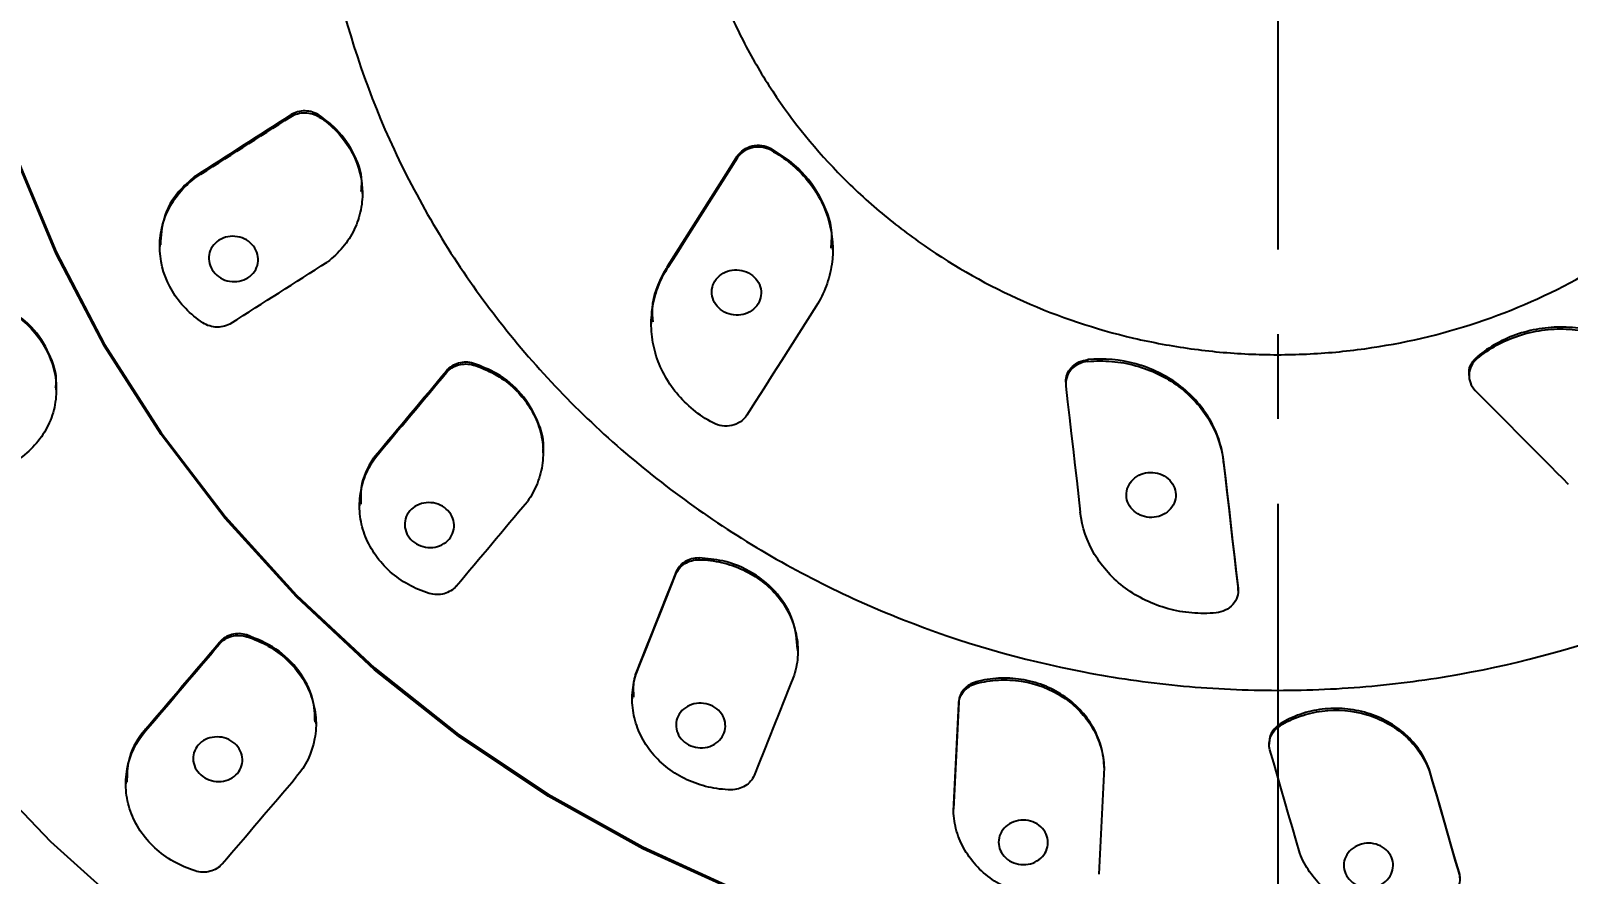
# Model space of a CAD drawing. Header units: millimetres. Extents: x 789 to 1209, y -1278 to -684.
# Drawn here: x 917.86 to 940.89, y -787.14 to -774.51 of the extents above; entities that cross this region are included whole.
import ezdxf

# ---------------------------------------------------------------- set-up
doc = ezdxf.new("R2010")
doc.units = ezdxf.units.MM
doc.header["$LTSCALE"] = 0.1
doc.linetypes.add('CENTERX2', pattern=[101.6, 63.5, -12.7, 12.7, -12.7])
doc.layers.get('0').update_dxf_attribs({"lineweight": 13})
doc.layers.add('CENTER', color=1, linetype='CENTERX2')
doc.layers.add('DIM', color=3, linetype='Continuous', lineweight=9)
doc.styles.get("Standard").update_dxf_attribs({"font": 'arial.ttf'})
doc.dimstyles.new('ISO-25', dxfattribs={"dimtxt": 2.5, "dimasz": 2.5, "dimexe": 1.25, "dimexo": 0.625, "dimtad": 1, "dimlfac": 1.333333, "dimtxsty": 'Standard', "dimcen": 2.5, "dimadec": 0, "dimazin": 0, "dimtfac": 1, "dimtmove": 0, "dimatfit": 3, "dimfxl": 0, "dimarcsym": 0})

# ---------------------------------------------------------------- blocks, each defined once
blk = doc.blocks.new('*D20')
at = {"layer": 'Defpoints', "color": 0}
for p in [(936.602, -731.925), (975.867, -731.925), (946.715, -906.804)]:
    blk.add_point(p, dxfattribs=at)
at = {"layer": 'DIM', "color": 0, "linetype": 'ByBlock', "lineweight": -2}
for p, q in [((937.227, -731.925), (977.117, -731.925)), ((975.867, -902.804), (975.867, -735.925)), ((947.34, -906.804), (977.117, -906.804))]:
    blk.add_line(p, q, dxfattribs=at)
at = {"layer": 'DIM', "color": 0}
for points in [[(975.2, -735.925), (976.533, -735.925), (975.867, -731.925)], [(975.2, -902.804), (976.533, -902.804), (975.867, -906.804)]]:
    blk.add_solid(points, dxfattribs=at)
at = {"layer": 'DIM', "color": 0, "insert": (973.2, -819.364), "char_height": 4, "attachment_point": 5, "rotation": 90}
blk.add_mtext('228', dxfattribs=at)

msp = doc.modelspace()

# ---------------------------------------------------------------- linework, layer by layer
at = {"color": 7, "linetype": 'Continuous', "lineweight": 25}
for p, q in [((921.758, -775.797), (921.758, -775.77)), ((922.184, -775.803), (922.184, -775.776)), ((928.95, -776.3), (928.95, -776.273)), ((928.444, -776.417), (928.444, -776.39)), ((920.321, -776.717), (920.321, -776.69)), ((922.829, -776.946), (922.829, -776.92)), ((919.794, -777.716), (919.794, -777.742)), ((929.875, -777.793), (929.875, -777.766)), ((927.404, -778.058), (927.404, -778.032)), ((927.156, -778.87), (927.156, -778.897)), ((924.493, -779.518), (924.493, -779.492)), ((933.695, -779.463), (933.695, -779.436)), ((939.527, -779.42), (939.527, -779.393)), ((924.088, -779.629), (924.088, -779.603)), ((933.364, -779.771), (933.364, -779.797)), ((939.404, -779.646), (939.404, -779.673)), ((918.244, -779.886), (918.244, -779.859)), ((923.023, -780.902), (923.023, -780.875)), ((925.536, -780.833), (925.536, -780.807)), ((935.728, -780.975), (935.728, -780.948)), ((922.787, -781.599), (922.787, -781.626)), ((927.873, -782.433), (927.873, -782.407)), ((927.524, -782.65), (927.524, -782.624)), ((935.946, -782.867), (935.946, -782.832)), ((935.946, -782.859), (935.946, -782.832)), ((935.948, -782.894), (935.948, -782.867)), ((920.69, -783.692), (920.69, -783.666)), ((921.097, -783.586), (921.097, -783.559)), ((929.352, -783.799), (929.352, -783.772)), ((926.925, -784.157), (926.925, -784.13)), ((932.023, -784.288), (932.023, -784.262)), ((926.871, -784.49), (926.871, -784.517)), ((931.762, -784.591), (931.762, -784.565)), ((922.135, -784.893), (922.135, -784.866)), ((919.581, -784.997), (919.581, -784.971)), ((936.574, -784.919), (936.574, -784.893)), ((936.412, -785.169), (936.412, -785.196)), ((933.938, -785.545), (933.938, -785.518)), ((919.285, -785.763), (919.285, -785.79)), ((938.809, -785.592), (938.809, -785.565)), ((931.682, -786.193), (931.682, -786.167)), ((939.256, -787.139), (939.256, -787.112))]:
    msp.add_line(p, q, dxfattribs=at)
at = {"color": 7, "linetype": 'Continuous', "lineweight": 25, "flags": 128}
for points in [[(919.504, -787.867), (918.161, -786.659), (916.917, -785.362), (915.777, -783.984), (914.748, -782.532), (913.835, -781.014), (913.044, -779.438), (912.378, -777.812), (911.84, -776.145), (911.435, -774.445), (911.163, -772.723), (911.027, -770.987), (911.027, -769.246), (911.163, -767.509), (911.435, -765.787), (911.84, -764.088), (912.378, -762.421), (913.044, -760.795), (913.835, -759.218), (914.748, -757.7)], [(928.514, -787.438), (927.031, -786.761), (925.612, -785.972), (924.268, -785.076), (923.008, -784.08), (921.84, -782.99), (920.773, -781.813), (919.814, -780.559), (918.968, -779.234), (918.243, -777.849), (917.643, -776.413), (917.172, -774.935), (916.833, -773.427), (916.628, -771.897), (916.56, -770.356), (916.628, -768.816), (916.833, -767.286), (917.172, -765.777), (917.643, -764.3), (918.243, -762.864), (918.968, -761.479), (919.814, -760.154), (920.773, -758.9), (921.84, -757.723)], [(916.56, -770.33), (916.628, -771.87), (916.833, -773.4), (917.172, -774.909), (917.643, -776.386), (918.243, -777.823), (918.968, -779.208), (919.814, -780.532), (920.773, -781.787), (921.84, -782.963), (923.008, -784.053), (924.268, -785.05), (925.612, -785.945), (927.031, -786.734), (928.514, -787.412)], [(927.404, -778.032), (927.534, -777.827), (927.664, -777.622), (927.794, -777.417), (927.924, -777.212), (928.054, -777.007), (928.184, -776.801), (928.314, -776.596), (928.444, -776.39)], [(928.444, -776.417), (928.314, -776.623), (928.184, -776.828), (928.054, -777.034), (927.924, -777.239), (927.794, -777.444), (927.664, -777.649), (927.534, -777.854), (927.404, -778.058)], [(929.627, -778.633), (929.497, -778.838), (929.367, -779.043), (929.237, -779.248), (929.107, -779.452), (928.977, -779.656), (928.847, -779.861), (928.717, -780.065), (928.587, -780.269)], [(933.366, -779.833), (933.393, -780.07), (933.42, -780.306), (933.447, -780.543), (933.475, -780.779), (933.502, -781.016), (933.529, -781.252), (933.556, -781.488), (933.583, -781.723)], [(935.946, -782.832), (935.919, -782.597), (935.891, -782.362), (935.864, -782.127), (935.837, -781.891), (935.81, -781.656), (935.783, -781.42), (935.756, -781.184), (935.728, -780.948)], [(935.728, -780.975), (935.756, -781.211), (935.783, -781.447), (935.81, -781.682), (935.837, -781.918), (935.864, -782.154), (935.891, -782.389), (935.919, -782.624), (935.946, -782.859)], [(927.524, -782.624), (927.449, -782.812), (927.374, -783.001), (927.3, -783.189), (927.225, -783.378), (927.15, -783.566), (927.075, -783.754), (927, -783.942), (926.925, -784.13)], [(926.925, -784.157), (927, -783.969), (927.075, -783.781), (927.15, -783.593), (927.225, -783.404), (927.3, -783.216), (927.374, -783.028), (927.449, -782.839), (927.524, -782.65)], [(929.297, -784.16), (929.222, -784.348), (929.147, -784.536), (929.073, -784.724), (928.998, -784.912), (928.923, -785.1), (928.848, -785.288), (928.773, -785.475), (928.698, -785.663)], [(931.762, -784.565), (931.752, -784.765), (931.742, -784.966), (931.732, -785.166), (931.722, -785.367), (931.712, -785.567), (931.702, -785.767), (931.692, -785.967), (931.682, -786.167)], [(931.682, -786.193), (931.692, -785.993), (931.702, -785.793), (931.712, -785.593), (931.722, -785.393), (931.732, -785.193), (931.742, -784.992), (931.752, -784.792), (931.762, -784.591)], [(936.871, -786.83), (936.815, -786.637), (936.759, -786.443), (936.703, -786.25), (936.648, -786.056), (936.592, -785.862), (936.536, -785.668), (936.48, -785.474), (936.424, -785.28)], [(933.938, -785.545), (933.928, -785.745), (933.918, -785.945), (933.908, -786.145), (933.898, -786.345), (933.888, -786.545), (933.878, -786.745), (933.868, -786.944), (933.858, -787.144)], [(939.256, -787.112), (939.2, -786.919), (939.144, -786.726), (939.088, -786.533), (939.033, -786.34), (938.977, -786.146), (938.921, -785.953), (938.865, -785.759), (938.809, -785.565)], [(938.809, -785.592), (938.865, -785.786), (938.921, -785.979), (938.977, -786.173), (939.033, -786.366), (939.088, -786.56), (939.144, -786.753), (939.2, -786.946), (939.256, -787.139)]]:
    msp.add_lwpolyline(points, dxfattribs=at)
at = {"color": 7, "linetype": 'Continuous', "lineweight": 25}
for centre, radius, start, end in [((611.211, -292.391), 574.539, 302.548555, 302.718701), ((610.43, -291.216), 575.972, 302.549701, 302.719425), ((612.303, -293.793), 574.918, 302.459731, 302.629596), ((374.717, -320.655), 715.85, 319.991618, 320.124426), ((373.363, -319.552), 717.614, 319.992026, 320.124508), ((1413.872, -310.42), 667.412, 224.702907, 224.872576), ((383.711, -327.999), 706.425, 319.920797, 320.05518), ((395.341, -338.065), 688.878, 319.552951, 319.695424), ((397.251, -339.727), 686.363, 319.553405, 319.696403), ((398.598, -340.615), 686.928, 319.472694, 319.615338)]:
    msp.add_arc(centre, radius, start, end, dxfattribs=at)
at = {"color": 7, "linetype": 'Continuous'}
msp.add_open_spline([(965.772, -790.106), (967.514, -787.92), (968.975, -785.537), (971.392, -780.213), (972.264, -777.242), (973.142, -771.183), (973.144, -768.098), (972.281, -762.037), (971.413, -759.064), (968.876, -753.443), (967.205, -750.796), (963.186, -746.015), (960.837, -743.881), (955.631, -740.27), (952.773, -738.795), (946.75, -736.599), (943.584, -735.879), (937.165, -735.243), (933.909, -735.327), (927.536, -736.292), (924.416, -737.174), (918.529, -739.677), (915.76, -741.299), (910.772, -745.173), (908.55, -747.428), (905.134, -751.987), (903.827, -754.221), (901.77, -758.905), (901.018, -761.357), (900.11, -766.36), (899.954, -768.908), (900.275, -774.531), (900.901, -777.594), (902.999, -783.451), (904.473, -786.241), (906.634, -789.238), (906.965, -789.675), (907.307, -790.105)], degree=3, knots=[0, 0, 0, 0, 0.054009, 0.054009, 0.114305, 0.114305, 0.174602, 0.174602, 0.234899, 0.234899, 0.295196, 0.295196, 0.355492, 0.355492, 0.415789, 0.415789, 0.476086, 0.476086, 0.536382, 0.536382, 0.596679, 0.596679, 0.656976, 0.656976, 0.717273, 0.717273, 0.767318, 0.767318, 0.817363, 0.817363, 0.867408, 0.867408, 0.928397, 0.928397, 0.989385, 0.989385, 1, 1, 1, 1], dxfattribs=at)
at = {"color": 7, "linetype": 'Continuous', "lineweight": 25}
for points, knots in [([(963.817, -788.548), (965.685, -786.203), (967.204, -783.615), (969.429, -778.151), (970.134, -775.275), (970.678, -769.451), (970.516, -766.505), (969.338, -760.764), (968.321, -757.97), (965.51, -752.747), (963.715, -750.318), (959.484, -746.008), (957.048, -744.129), (951.719, -741.06), (948.826, -739.872), (942.802, -738.278), (939.671, -737.871), (933.41, -737.871), (930.28, -738.277), (924.256, -739.872), (921.363, -741.06), (916.033, -744.128), (913.597, -746.008), (909.366, -750.317), (907.571, -752.746), (904.76, -757.969), (903.743, -760.763), (902.564, -766.504), (902.402, -769.45), (902.946, -775.274), (903.651, -778.15), (905.876, -783.614), (907.394, -786.202), (909.263, -788.547)], [0, 0, 0, 0, 0.0625, 0.0625, 0.125, 0.125, 0.1875, 0.1875, 0.25, 0.25, 0.3125, 0.3125, 0.375, 0.375, 0.4375, 0.4375, 0.5, 0.5, 0.5625, 0.5625, 0.625, 0.625, 0.6875, 0.6875, 0.75, 0.75, 0.8125, 0.8125, 0.875, 0.875, 0.9375, 0.9375, 1, 1, 1, 1]), ([(930.919, -783.326), (930.041, -782.98), (929.214, -782.559), (928.048, -781.82), (927.671, -781.556), (926.943, -780.991), (926.591, -780.689), (925.595, -779.746), (925.005, -779.064), (924.227, -777.962), (923.985, -777.579), (923.543, -776.794), (923.344, -776.394), (922.814, -775.173), (922.547, -774.332), (922.279, -773.028), (922.212, -772.587), (922.127, -771.709), (922.088, -770.832), (922.14, -769.956), (922.214, -769.299), (922.245, -769.08), (922.318, -768.643), (922.361, -768.424), (922.601, -767.339), (922.881, -766.502), (923.43, -765.289), (923.635, -764.892), (924.089, -764.113), (924.337, -763.733), (925.132, -762.641), (925.733, -761.967), (926.742, -761.038), (927.099, -760.741), (927.836, -760.185), (928.217, -759.926), (929.395, -759.203), (930.228, -758.793), (931.551, -758.292), (931.999, -758.146), (932.903, -757.896), (933.36, -757.793), (934.283, -757.628), (934.75, -757.566), (935.692, -757.485), (936.17, -757.467), (937.59, -757.476), (938.525, -757.568), (939.91, -757.834), (940.369, -757.944), (941.279, -758.208), (941.723, -758.36), (943.024, -758.873), (943.85, -759.291), (945.028, -760.035), (945.41, -760.303), (946.136, -760.867), (946.829, -761.462), (947.456, -762.115), (948.05, -762.799), (948.332, -763.158), (949.115, -764.269), (949.553, -765.046), (950.084, -766.265), (950.241, -766.681), (950.443, -767.318), (950.505, -767.533), (950.617, -767.963), (950.668, -768.179), (950.89, -769.26), (950.976, -770.133), (950.967, -771.454), (950.941, -771.899), (950.841, -772.78), (950.769, -773.214), (950.484, -774.503), (950.206, -775.342), (949.651, -776.569), (949.445, -776.968), (948.995, -777.741), (948.75, -778.116), (948.223, -778.842), (947.941, -779.193), (947.336, -779.872), (947.012, -780.2), (946.001, -781.131), (945.27, -781.683), (944.09, -782.408), (943.683, -782.633), (942.84, -783.047), (942.41, -783.233), (941.101, -783.73), (940.2, -783.979), (938.805, -784.23), (938.331, -784.293), (937.389, -784.373), (936.919, -784.392), (935.979, -784.386), (935.509, -784.362), (934.571, -784.271), (934.102, -784.203), (932.703, -783.935), (931.797, -783.673), (930.919, -783.326)], [0, 0, 0, 0, 0.03125, 0.03125, 0.046875, 0.046875, 0.0625, 0.0625, 0.09375, 0.09375, 0.109375, 0.109375, 0.125, 0.125, 0.15625, 0.15625, 0.171875, 0.171875, 0.1875, 0.203125, 0.203125, 0.210937, 0.210937, 0.21875, 0.21875, 0.25, 0.25, 0.265625, 0.265625, 0.28125, 0.28125, 0.3125, 0.3125, 0.328125, 0.328125, 0.34375, 0.34375, 0.375, 0.375, 0.390625, 0.390625, 0.40625, 0.40625, 0.421875, 0.421875, 0.4375, 0.4375, 0.46875, 0.46875, 0.484375, 0.484375, 0.5, 0.5, 0.53125, 0.53125, 0.546875, 0.546875, 0.5625, 0.578125, 0.578125, 0.59375, 0.59375, 0.625, 0.625, 0.640625, 0.640625, 0.648437, 0.648437, 0.65625, 0.65625, 0.6875, 0.6875, 0.703125, 0.703125, 0.71875, 0.71875, 0.75, 0.75, 0.765625, 0.765625, 0.78125, 0.78125, 0.796875, 0.796875, 0.8125, 0.8125, 0.84375, 0.84375, 0.859375, 0.859375, 0.875, 0.875, 0.90625, 0.90625, 0.921875, 0.921875, 0.9375, 0.9375, 0.953125, 0.953125, 0.96875, 0.96875, 1, 1, 1, 1]), ([(932.732, -778.561), (932.202, -778.327), (931.706, -778.047), (931.01, -777.564), (930.786, -777.393), (930.354, -777.027), (930.146, -776.833), (929.561, -776.228), (929.217, -775.794), (928.77, -775.098), (928.632, -774.857), (928.383, -774.363), (928.272, -774.112), (927.981, -773.348), (927.84, -772.825), (927.713, -772.016), (927.684, -771.743), (927.656, -771.202), (927.657, -770.662), (927.715, -770.124), (927.8, -769.588), (927.858, -769.32), (928.072, -768.527), (928.268, -768.019), (928.64, -767.286), (928.777, -767.047), (929.078, -766.58), (929.242, -766.352), (929.761, -765.701), (930.15, -765.301), (930.797, -764.755), (931.025, -764.581), (931.494, -764.257), (931.735, -764.107), (932.48, -763.692), (933.004, -763.461), (934.108, -763.093), (934.672, -762.963), (935.53, -762.845), (935.819, -762.818), (936.401, -762.792), (936.695, -762.792), (937.568, -762.833), (938.14, -762.913), (938.984, -763.11), (939.263, -763.189), (939.815, -763.374), (940.083, -763.478), (940.869, -763.826), (941.365, -764.103), (942.068, -764.59), (942.295, -764.764), (942.726, -765.129), (943.135, -765.511), (943.502, -765.929), (943.848, -766.364), (944.01, -766.592), (944.461, -767.294), (944.708, -767.783), (945, -768.545), (945.084, -768.805), (945.226, -769.333), (945.283, -769.602), (945.41, -770.406), (945.438, -770.945), (945.395, -771.757), (945.366, -772.03), (945.28, -772.569), (945.223, -772.835), (945.012, -773.62), (944.817, -774.129), (944.441, -774.869), (944.303, -775.11), (944.004, -775.574), (943.682, -776.023), (943.315, -776.44), (942.924, -776.843), (942.715, -777.037), (942.067, -777.584), (941.602, -777.905), (940.608, -778.461), (940.073, -778.697), (938.981, -779.061), (938.42, -779.192), (937.555, -779.312), (937.262, -779.339), (936.68, -779.365), (936.101, -779.365), (935.525, -779.312), (934.951, -779.232), (934.664, -779.179), (933.812, -778.98), (933.262, -778.796), (932.732, -778.561)], [0, 0, 0, 0, 0.03125, 0.03125, 0.046875, 0.046875, 0.0625, 0.0625, 0.09375, 0.09375, 0.109375, 0.109375, 0.125, 0.125, 0.15625, 0.15625, 0.171875, 0.171875, 0.1875, 0.203125, 0.203125, 0.21875, 0.21875, 0.25, 0.25, 0.265625, 0.265625, 0.28125, 0.28125, 0.3125, 0.3125, 0.328125, 0.328125, 0.34375, 0.34375, 0.375, 0.375, 0.40625, 0.40625, 0.421875, 0.421875, 0.4375, 0.4375, 0.46875, 0.46875, 0.484375, 0.484375, 0.5, 0.5, 0.53125, 0.53125, 0.546875, 0.546875, 0.5625, 0.578125, 0.578125, 0.59375, 0.59375, 0.625, 0.625, 0.640625, 0.640625, 0.65625, 0.65625, 0.6875, 0.6875, 0.703125, 0.703125, 0.71875, 0.71875, 0.75, 0.75, 0.765625, 0.765625, 0.78125, 0.796875, 0.796875, 0.8125, 0.8125, 0.84375, 0.84375, 0.875, 0.875, 0.90625, 0.90625, 0.921875, 0.921875, 0.9375, 0.953125, 0.953125, 0.96875, 0.96875, 1, 1, 1, 1]), ([(922.184, -775.776), (922.121, -775.735), (922.046, -775.712), (921.894, -775.71), (921.819, -775.731), (921.758, -775.77)], [0, 0, 0, 0, 0.5, 0.5, 1, 1, 1, 1]), ([(921.758, -775.797), (921.819, -775.757), (921.894, -775.737), (922.045, -775.739), (922.121, -775.761), (922.184, -775.803)], [0, 0, 0, 0, 0.5, 0.5, 1, 1, 1, 1]), ([(922.811, -776.919), (922.816, -776.869), (922.837, -776.667), (922.701, -776.317), (922.463, -775.981), (922.258, -775.831), (922.184, -775.776)], [0, 0, 0, 0, 0.113819, 0.460327, 0.806031, 1, 1, 1, 1]), ([(922.184, -775.803), (922.279, -775.865), (922.364, -775.936), (922.517, -776.094), (922.585, -776.183), (922.751, -776.461), (922.816, -776.669), (922.833, -776.983), (922.826, -777.089), (922.785, -777.293), (922.752, -777.393), (922.661, -777.582), (922.604, -777.671), (922.468, -777.834), (922.389, -777.909), (922.303, -777.974)], [0, 0, 0, 0, 0.125, 0.125, 0.25, 0.25, 0.5, 0.5, 0.625, 0.625, 0.75, 0.75, 0.875, 0.875, 1, 1, 1, 1]), ([(928.444, -776.39), (928.493, -776.313), (928.576, -776.257), (928.762, -776.213), (928.865, -776.227), (928.95, -776.273)], [0, 0, 0, 0, 0.5, 0.5, 1, 1, 1, 1]), ([(928.95, -776.3), (928.865, -776.254), (928.762, -776.24), (928.576, -776.283), (928.493, -776.341), (928.444, -776.417)], [0, 0, 0, 0, 0.5, 0.5, 1, 1, 1, 1]), ([(929.85, -777.765), (929.856, -777.688), (929.879, -777.421), (929.697, -776.974), (929.369, -776.539), (929.073, -776.351), (928.95, -776.273)], [0, 0, 0, 0, 0.129697, 0.450819, 0.771485, 1, 1, 1, 1]), ([(928.95, -776.3), (929.055, -776.357), (929.153, -776.424), (929.335, -776.573), (929.419, -776.657), (929.566, -776.836), (929.63, -776.931), (929.738, -777.133), (929.781, -777.239), (929.874, -777.562), (929.891, -777.79), (929.843, -778.119), (929.815, -778.229), (929.737, -778.438), (929.688, -778.538), (929.627, -778.633)], [0, 0, 0, 0, 0.125, 0.125, 0.25, 0.25, 0.375, 0.375, 0.5, 0.5, 0.75, 0.75, 0.875, 0.875, 1, 1, 1, 1]), ([(920.44, -778.884), (920.345, -778.821), (920.259, -778.751), (920.106, -778.593), (920.038, -778.504), (919.872, -778.227), (919.807, -778.019), (919.79, -777.706), (919.798, -777.6), (919.839, -777.397), (919.872, -777.297), (919.963, -777.108), (920.02, -777.02), (920.155, -776.856), (920.234, -776.782), (920.321, -776.717)], [0, 0, 0, 0, 0.125, 0.125, 0.25, 0.25, 0.5, 0.5, 0.625, 0.625, 0.75, 0.75, 0.875, 0.875, 1, 1, 1, 1]), ([(920.321, -776.69), (920.237, -776.763), (920.034, -776.939), (919.832, -777.296), (919.812, -777.583), (919.803, -777.717)], [0, 0, 0, 0, 0.273269, 0.661736, 1, 1, 1, 1]), ([(920.737, -778.229), (920.649, -778.187), (920.58, -778.113), (920.517, -777.943), (920.523, -777.848), (920.608, -777.691), (920.685, -777.63), (920.869, -777.577), (920.973, -777.586), (921.147, -777.668), (921.216, -777.742), (921.279, -777.912), (921.274, -778.007), (921.188, -778.166), (921.11, -778.226), (920.928, -778.279), (920.825, -778.271), (920.737, -778.229)], [0, 0, 0, 0, 0.125, 0.125, 0.25, 0.25, 0.375, 0.375, 0.5, 0.5, 0.625, 0.625, 0.75, 0.75, 0.875, 0.875, 1, 1, 1, 1]), ([(928.081, -780.384), (927.975, -780.327), (927.877, -780.261), (927.696, -780.112), (927.612, -780.029), (927.464, -779.85), (927.401, -779.756), (927.294, -779.555), (927.25, -779.449), (927.188, -779.234), (927.168, -779.125), (927.152, -778.902), (927.156, -778.79), (927.188, -778.572), (927.216, -778.463), (927.294, -778.253), (927.344, -778.153), (927.404, -778.058)], [0, 0, 0, 0, 0.125, 0.125, 0.25, 0.25, 0.375, 0.375, 0.5, 0.5, 0.625, 0.625, 0.75, 0.75, 0.875, 0.875, 1, 1, 1, 1]), ([(927.404, -778.032), (927.386, -778.062), (927.269, -778.257), (927.15, -778.543), (927.174, -778.801), (927.181, -778.869)], [0, 0, 0, 0, 0.118341, 0.767949, 1, 1, 1, 1]), ([(928.221, -778.706), (928.301, -778.758), (928.403, -778.78), (928.593, -778.751), (928.681, -778.701), (928.791, -778.558), (928.814, -778.465), (928.78, -778.288), (928.724, -778.207), (928.565, -778.103), (928.463, -778.081), (928.273, -778.109), (928.185, -778.159), (928.073, -778.303), (928.051, -778.396), (928.085, -778.571), (928.141, -778.653), (928.221, -778.706)], [0, 0, 0, 0, 0.125, 0.125, 0.25, 0.25, 0.375, 0.375, 0.5, 0.5, 0.625, 0.625, 0.75, 0.75, 0.875, 0.875, 1, 1, 1, 1]), ([(918.233, -779.858), (918.237, -779.837), (918.263, -779.666), (918.15, -779.338), (917.924, -778.967), (917.698, -778.794), (917.603, -778.721)], [0, 0, 0, 0, 0.050358, 0.398513, 0.744862, 1, 1, 1, 1]), ([(917.603, -778.748), (917.701, -778.813), (917.789, -778.887), (917.946, -779.054), (918.014, -779.147), (918.125, -779.34), (918.168, -779.444), (918.227, -779.655), (918.242, -779.762), (918.245, -779.979), (918.232, -780.086), (918.179, -780.293), (918.138, -780.395), (917.98, -780.676), (917.824, -780.838), (917.634, -780.958)], [0, 0, 0, 0, 0.125, 0.125, 0.25, 0.25, 0.375, 0.375, 0.5, 0.5, 0.625, 0.625, 0.75, 0.75, 1, 1, 1, 1]), ([(920.866, -778.891), (920.804, -778.93), (920.73, -778.95), (920.579, -778.948), (920.503, -778.925), (920.44, -778.884)], [0, 0, 0, 0, 0.5, 0.5, 1, 1, 1, 1]), ([(942.139, -779.497), (942.058, -779.415), (941.968, -779.341), (941.776, -779.211), (941.671, -779.154), (941.452, -779.061), (941.339, -779.024), (941.105, -778.971), (940.983, -778.956), (940.742, -778.946), (940.622, -778.952), (940.381, -778.985), (940.262, -779.013), (939.922, -779.125), (939.708, -779.242), (939.527, -779.393)], [0, 0, 0, 0, 0.125, 0.125, 0.25, 0.25, 0.375, 0.375, 0.5, 0.5, 0.625, 0.625, 0.75, 0.75, 1, 1, 1, 1]), ([(939.527, -779.42), (939.618, -779.344), (939.715, -779.278), (939.922, -779.164), (940.033, -779.115), (940.262, -779.04), (940.379, -779.012), (940.618, -778.979), (940.742, -778.973), (940.983, -778.982), (941.102, -778.998), (941.338, -779.051), (941.452, -779.088), (941.778, -779.227), (941.977, -779.361), (942.139, -779.524)], [0, 0, 0, 0, 0.125, 0.125, 0.25, 0.25, 0.375, 0.375, 0.5, 0.5, 0.625, 0.625, 0.75, 0.75, 1, 1, 1, 1]), ([(924.493, -779.492), (924.42, -779.469), (924.342, -779.468), (924.198, -779.508), (924.134, -779.548), (924.088, -779.603)], [0, 0, 0, 0, 0.5, 0.5, 1, 1, 1, 1]), ([(924.088, -779.629), (924.134, -779.575), (924.197, -779.535), (924.341, -779.495), (924.42, -779.496), (924.493, -779.518)], [0, 0, 0, 0, 0.5, 0.5, 1, 1, 1, 1]), ([(925.535, -780.807), (925.536, -780.806), (925.564, -780.656), (925.465, -780.344), (925.234, -779.939), (924.883, -779.641), (924.611, -779.537), (924.493, -779.492)], [0, 0, 0, 0, 0.001903, 0.267987, 0.53306, 0.79742, 1, 1, 1, 1]), ([(924.493, -779.518), (924.603, -779.552), (924.706, -779.596), (924.902, -779.705), (924.995, -779.771), (925.241, -779.991), (925.369, -780.173), (925.486, -780.468), (925.512, -780.571), (925.539, -780.777), (925.539, -780.881), (925.514, -781.087), (925.488, -781.187), (925.412, -781.381), (925.362, -781.474), (925.301, -781.559)], [0, 0, 0, 0, 0.125, 0.125, 0.25, 0.25, 0.5, 0.5, 0.625, 0.625, 0.75, 0.75, 0.875, 0.875, 1, 1, 1, 1]), ([(933.695, -779.463), (933.598, -779.471), (933.507, -779.517), (933.385, -779.653), (933.356, -779.745), (933.366, -779.833)], [0, 0, 0, 0, 0.5, 0.5, 1, 1, 1, 1]), ([(933.365, -779.771), (933.365, -779.76), (933.364, -779.712), (933.391, -779.628), (933.461, -779.533), (933.566, -779.46), (933.651, -779.444), (933.695, -779.436)], [0, 0, 0, 0, 0.061095, 0.291483, 0.521963, 0.752363, 1, 1, 1, 1]), ([(935.728, -780.948), (935.716, -780.837), (935.691, -780.729), (935.62, -780.519), (935.572, -780.416), (935.457, -780.221), (935.389, -780.13), (935.235, -779.959), (935.147, -779.88), (934.96, -779.74), (934.859, -779.679), (934.644, -779.575), (934.531, -779.532), (934.185, -779.436), (933.938, -779.414), (933.695, -779.436)], [0, 0, 0, 0, 0.125, 0.125, 0.25, 0.25, 0.375, 0.375, 0.5, 0.5, 0.625, 0.625, 0.75, 0.75, 1, 1, 1, 1]), ([(933.695, -779.463), (933.817, -779.452), (933.937, -779.452), (934.177, -779.473), (934.298, -779.494), (934.53, -779.559), (934.642, -779.6), (934.856, -779.704), (934.959, -779.766), (935.146, -779.906), (935.232, -779.983), (935.388, -780.155), (935.456, -780.247), (935.629, -780.537), (935.703, -780.753), (935.728, -780.975)], [0, 0, 0, 0, 0.125, 0.125, 0.25, 0.25, 0.375, 0.375, 0.5, 0.5, 0.625, 0.625, 0.75, 0.75, 1, 1, 1, 1]), ([(939.527, -779.42), (939.455, -779.479), (939.41, -779.565), (939.4, -779.744), (939.435, -779.833), (939.499, -779.898)], [0, 0, 0, 0, 0.5, 0.5, 1, 1, 1, 1]), ([(939.409, -779.646), (939.408, -779.627), (939.405, -779.57), (939.444, -779.478), (939.499, -779.421), (939.527, -779.393)], [0, 0, 0, 0, 0.201654, 0.603273, 1, 1, 1, 1]), ([(928.587, -780.269), (928.538, -780.345), (928.455, -780.401), (928.269, -780.444), (928.165, -780.43), (928.081, -780.384)], [0, 0, 0, 0, 0.5, 0.5, 1, 1, 1, 1]), ([(923.83, -782.938), (923.72, -782.904), (923.617, -782.86), (923.421, -782.751), (923.328, -782.685), (923.082, -782.466), (922.954, -782.285), (922.837, -781.99), (922.811, -781.887), (922.784, -781.682), (922.784, -781.578), (922.809, -781.372), (922.835, -781.272), (922.911, -781.079), (922.961, -780.987), (923.023, -780.902)], [0, 0, 0, 0, 0.125, 0.125, 0.25, 0.25, 0.5, 0.5, 0.625, 0.625, 0.75, 0.75, 0.875, 0.875, 1, 1, 1, 1]), ([(923.023, -780.875), (923.01, -780.892), (922.911, -781.036), (922.796, -781.279), (922.805, -781.516), (922.808, -781.6)], [0, 0, 0, 0, 0.081341, 0.673724, 1, 1, 1, 1]), ([(934.445, -781.747), (934.528, -781.795), (934.63, -781.811), (934.819, -781.773), (934.904, -781.718), (935.007, -781.57), (935.025, -781.477), (934.982, -781.303), (934.922, -781.226), (934.759, -781.131), (934.656, -781.114), (934.467, -781.152), (934.382, -781.206), (934.278, -781.356), (934.261, -781.449), (934.303, -781.621), (934.363, -781.699), (934.445, -781.747)], [0, 0, 0, 0, 0.125, 0.125, 0.25, 0.25, 0.375, 0.375, 0.5, 0.5, 0.625, 0.625, 0.75, 0.75, 0.875, 0.875, 1, 1, 1, 1]), ([(923.67, -782.212), (923.582, -782.171), (923.514, -782.098), (923.451, -781.93), (923.458, -781.835), (923.543, -781.679), (923.621, -781.619), (923.805, -781.566), (923.909, -781.574), (924.082, -781.656), (924.152, -781.729), (924.214, -781.897), (924.208, -781.992), (924.122, -782.149), (924.044, -782.209), (923.862, -782.261), (923.758, -782.254), (923.67, -782.212)], [0, 0, 0, 0, 0.125, 0.125, 0.25, 0.25, 0.375, 0.375, 0.5, 0.5, 0.625, 0.625, 0.75, 0.75, 0.875, 0.875, 1, 1, 1, 1]), ([(935.617, -783.228), (935.495, -783.239), (935.374, -783.24), (935.134, -783.219), (935.014, -783.198), (934.781, -783.135), (934.67, -783.093), (934.455, -782.99), (934.353, -782.928), (934.165, -782.789), (934.079, -782.712), (933.924, -782.541), (933.855, -782.449), (933.683, -782.16), (933.609, -781.945), (933.583, -781.723)], [0, 0, 0, 0, 0.125, 0.125, 0.25, 0.25, 0.375, 0.375, 0.5, 0.5, 0.625, 0.625, 0.75, 0.75, 1, 1, 1, 1]), ([(927.873, -782.407), (927.796, -782.405), (927.722, -782.426), (927.598, -782.503), (927.55, -782.559), (927.524, -782.624)], [0, 0, 0, 0, 0.5, 0.5, 1, 1, 1, 1]), ([(927.524, -782.65), (927.55, -782.585), (927.598, -782.53), (927.721, -782.453), (927.796, -782.432), (927.873, -782.433)], [0, 0, 0, 0, 0.5, 0.5, 1, 1, 1, 1]), ([(929.347, -783.773), (929.335, -783.631), (929.309, -783.337), (929.066, -782.935), (928.698, -782.619), (928.276, -782.44), (927.992, -782.416), (927.873, -782.407)], [0, 0, 0, 0, 0.202206, 0.417457, 0.631897, 0.845777, 1, 1, 1, 1]), ([(927.873, -782.433), (927.988, -782.435), (928.1, -782.449), (928.321, -782.5), (928.43, -782.537), (928.734, -782.679), (928.915, -782.818), (929.12, -783.067), (929.179, -783.159), (929.271, -783.348), (929.305, -783.447), (929.347, -783.651), (929.355, -783.753), (929.346, -783.959), (929.328, -784.062), (929.297, -784.16)], [0, 0, 0, 0, 0.125, 0.125, 0.25, 0.25, 0.5, 0.5, 0.625, 0.625, 0.75, 0.75, 0.875, 0.875, 1, 1, 1, 1]), ([(924.235, -782.828), (924.19, -782.882), (924.126, -782.922), (923.982, -782.961), (923.903, -782.96), (923.83, -782.938)], [0, 0, 0, 0, 0.5, 0.5, 1, 1, 1, 1]), ([(935.946, -782.859), (935.956, -782.947), (935.926, -783.037), (935.805, -783.173), (935.714, -783.219), (935.617, -783.228)], [0, 0, 0, 0, 0.5, 0.5, 1, 1, 1, 1]), ([(921.097, -783.559), (921.024, -783.536), (920.945, -783.534), (920.801, -783.572), (920.736, -783.612), (920.69, -783.666)], [0, 0, 0, 0, 0.5, 0.5, 1, 1, 1, 1]), ([(920.69, -783.692), (920.736, -783.638), (920.8, -783.599), (920.944, -783.561), (921.024, -783.563), (921.097, -783.586)], [0, 0, 0, 0, 0.5, 0.5, 1, 1, 1, 1]), ([(922.12, -784.868), (922.116, -784.749), (922.107, -784.48), (921.895, -784.09), (921.552, -783.746), (921.248, -783.621), (921.097, -783.559)], [0, 0, 0, 0, 0.209073, 0.475352, 0.740071, 1, 1, 1, 1]), ([(921.097, -783.586), (921.211, -783.621), (921.318, -783.668), (921.52, -783.784), (921.614, -783.854), (921.781, -784.009), (921.855, -784.096), (921.979, -784.282), (922.028, -784.38), (922.1, -784.586), (922.123, -784.692), (922.139, -784.904), (922.133, -785.012), (922.075, -785.324), (921.979, -785.522), (921.839, -785.687)], [0, 0, 0, 0, 0.125, 0.125, 0.25, 0.25, 0.375, 0.375, 0.5, 0.5, 0.625, 0.625, 0.75, 0.75, 1, 1, 1, 1]), ([(928.35, -785.879), (928.235, -785.877), (928.122, -785.863), (927.901, -785.813), (927.792, -785.775), (927.488, -785.634), (927.308, -785.496), (927.102, -785.247), (927.043, -785.156), (926.952, -784.967), (926.917, -784.867), (926.875, -784.664), (926.867, -784.562), (926.877, -784.357), (926.895, -784.254), (926.925, -784.157)], [0, 0, 0, 0, 0.125, 0.125, 0.25, 0.25, 0.5, 0.5, 0.625, 0.625, 0.75, 0.75, 0.875, 0.875, 1, 1, 1, 1]), ([(926.925, -784.13), (926.914, -784.168), (926.879, -784.285), (926.886, -784.408), (926.892, -784.49)], [0, 0, 0, 0, 0.32749, 1, 1, 1, 1]), ([(932.023, -784.262), (931.95, -784.282), (931.885, -784.322), (931.793, -784.429), (931.765, -784.496), (931.762, -784.565)], [0, 0, 0, 0, 0.5, 0.5, 1, 1, 1, 1]), ([(931.762, -784.591), (931.765, -784.522), (931.792, -784.456), (931.885, -784.349), (931.95, -784.308), (932.023, -784.288)], [0, 0, 0, 0, 0.5, 0.5, 1, 1, 1, 1]), ([(933.938, -785.518), (933.934, -785.415), (933.918, -785.314), (933.861, -785.116), (933.819, -785.019), (933.661, -784.747), (933.508, -784.586), (933.231, -784.405), (933.13, -784.353), (932.921, -784.273), (932.811, -784.243), (932.586, -784.208), (932.473, -784.202), (932.246, -784.214), (932.132, -784.232), (932.023, -784.262)], [0, 0, 0, 0, 0.125, 0.125, 0.25, 0.25, 0.5, 0.5, 0.625, 0.625, 0.75, 0.75, 0.875, 0.875, 1, 1, 1, 1]), ([(932.023, -784.288), (932.132, -784.259), (932.244, -784.241), (932.47, -784.229), (932.586, -784.235), (932.921, -784.287), (933.137, -784.369), (933.414, -784.551), (933.499, -784.622), (933.648, -784.777), (933.713, -784.862), (933.819, -785.045), (933.86, -785.14), (933.918, -785.339), (933.934, -785.442), (933.938, -785.545)], [0, 0, 0, 0, 0.125, 0.125, 0.25, 0.25, 0.5, 0.5, 0.625, 0.625, 0.75, 0.75, 0.875, 0.875, 1, 1, 1, 1]), ([(927.656, -785.166), (927.581, -785.107), (927.535, -785.022), (927.52, -784.848), (927.553, -784.759), (927.678, -784.628), (927.77, -784.587), (927.965, -784.576), (928.064, -784.607), (928.211, -784.724), (928.258, -784.809), (928.273, -784.983), (928.241, -785.072), (928.115, -785.203), (928.022, -785.244), (927.829, -785.255), (927.73, -785.224), (927.656, -785.166)], [0, 0, 0, 0, 0.125, 0.125, 0.25, 0.25, 0.375, 0.375, 0.5, 0.5, 0.625, 0.625, 0.75, 0.75, 0.875, 0.875, 1, 1, 1, 1]), ([(938.809, -785.565), (938.772, -785.468), (938.724, -785.376), (938.605, -785.203), (938.533, -785.121), (938.293, -784.905), (938.095, -784.794), (937.773, -784.697), (937.659, -784.675), (937.434, -784.656), (937.319, -784.658), (937.093, -784.687), (936.983, -784.712), (936.771, -784.786), (936.669, -784.834), (936.574, -784.893)], [0, 0, 0, 0, 0.125, 0.125, 0.25, 0.25, 0.5, 0.5, 0.625, 0.625, 0.75, 0.75, 0.875, 0.875, 1, 1, 1, 1]), ([(936.574, -784.919), (936.669, -784.861), (936.769, -784.814), (936.981, -784.74), (937.093, -784.713), (937.429, -784.671), (937.662, -784.69), (937.985, -784.787), (938.09, -784.832), (938.282, -784.939), (938.372, -785.003), (938.533, -785.147), (938.603, -785.227), (938.723, -785.401), (938.772, -785.494), (938.809, -785.592)], [0, 0, 0, 0, 0.125, 0.125, 0.25, 0.25, 0.5, 0.5, 0.625, 0.625, 0.75, 0.75, 0.875, 0.875, 1, 1, 1, 1]), ([(920.323, -787.094), (920.209, -787.058), (920.102, -787.012), (919.9, -786.896), (919.805, -786.826), (919.638, -786.672), (919.564, -786.585), (919.44, -786.399), (919.391, -786.301), (919.319, -786.096), (919.297, -785.99), (919.28, -785.778), (919.286, -785.67), (919.345, -785.359), (919.44, -785.162), (919.581, -784.997)], [0, 0, 0, 0, 0.125, 0.125, 0.25, 0.25, 0.375, 0.375, 0.5, 0.5, 0.625, 0.625, 0.75, 0.75, 1, 1, 1, 1]), ([(919.581, -784.971), (919.564, -784.991), (919.45, -785.13), (919.308, -785.393), (919.304, -785.654), (919.302, -785.764)], [0, 0, 0, 0, 0.090059, 0.618482, 1, 1, 1, 1]), ([(920.603, -785.748), (920.506, -785.731), (920.418, -785.678), (920.306, -785.533), (920.282, -785.44), (920.314, -785.269), (920.369, -785.191), (920.527, -785.094), (920.628, -785.076), (920.819, -785.11), (920.908, -785.163), (921.02, -785.308), (921.044, -785.4), (921.012, -785.573), (920.957, -785.65), (920.801, -785.747), (920.7, -785.766), (920.603, -785.748)], [0, 0, 0, 0, 0.125, 0.125, 0.25, 0.25, 0.375, 0.375, 0.5, 0.5, 0.625, 0.625, 0.75, 0.75, 0.875, 0.875, 1, 1, 1, 1]), ([(936.424, -785.28), (936.405, -785.214), (936.409, -785.143), (936.462, -785.014), (936.511, -784.958), (936.574, -784.919)], [0, 0, 0, 0, 0.5, 0.5, 1, 1, 1, 1]), ([(936.574, -784.893), (936.542, -784.917), (936.478, -784.966), (936.422, -785.065), (936.417, -785.136), (936.414, -785.17)], [0, 0, 0, 0, 0.346055, 0.692562, 1, 1, 1, 1]), ([(928.698, -785.663), (928.672, -785.727), (928.625, -785.783), (928.501, -785.859), (928.426, -785.88), (928.35, -785.879)], [0, 0, 0, 0, 0.5, 0.5, 1, 1, 1, 1]), ([(933.597, -787.445), (933.487, -787.475), (933.376, -787.493), (933.15, -787.506), (933.034, -787.5), (932.699, -787.448), (932.483, -787.366), (932.206, -787.185), (932.121, -787.115), (931.972, -786.96), (931.907, -786.874), (931.8, -786.692), (931.759, -786.597), (931.702, -786.399), (931.685, -786.296), (931.682, -786.193)], [0, 0, 0, 0, 0.125, 0.125, 0.25, 0.25, 0.5, 0.5, 0.625, 0.625, 0.75, 0.75, 0.875, 0.875, 1, 1, 1, 1]), ([(932.522, -786.942), (932.441, -786.892), (932.384, -786.814), (932.347, -786.643), (932.367, -786.551), (932.474, -786.408), (932.56, -786.356), (932.752, -786.323), (932.854, -786.342), (933.015, -786.44), (933.072, -786.519), (933.11, -786.69), (933.09, -786.781), (932.982, -786.926), (932.896, -786.978), (932.706, -787.01), (932.604, -786.992), (932.522, -786.942)], [0, 0, 0, 0, 0.125, 0.125, 0.25, 0.25, 0.375, 0.375, 0.5, 0.5, 0.625, 0.625, 0.75, 0.75, 0.875, 0.875, 1, 1, 1, 1]), ([(937.659, -787.266), (937.585, -787.209), (937.538, -787.126), (937.522, -786.953), (937.554, -786.864), (937.679, -786.731), (937.771, -786.687), (937.966, -786.672), (938.065, -786.701), (938.212, -786.814), (938.26, -786.897), (938.275, -787.07), (938.244, -787.159), (938.118, -787.293), (938.026, -787.336), (937.833, -787.351), (937.733, -787.323), (937.659, -787.266)], [0, 0, 0, 0, 0.125, 0.125, 0.25, 0.25, 0.375, 0.375, 0.5, 0.5, 0.625, 0.625, 0.75, 0.75, 0.875, 0.875, 1, 1, 1, 1]), ([(939.106, -787.499), (939.011, -787.557), (938.911, -787.605), (938.699, -787.679), (938.587, -787.705), (938.25, -787.748), (938.017, -787.729), (937.695, -787.633), (937.59, -787.589), (937.398, -787.482), (937.308, -787.418), (937.147, -787.274), (937.077, -787.194), (936.957, -787.021), (936.907, -786.928), (936.871, -786.83)], [0, 0, 0, 0, 0.125, 0.125, 0.25, 0.25, 0.5, 0.5, 0.625, 0.625, 0.75, 0.75, 0.875, 0.875, 1, 1, 1, 1]), ([(920.729, -786.988), (920.683, -787.042), (920.62, -787.081), (920.475, -787.119), (920.396, -787.117), (920.323, -787.094)], [0, 0, 0, 0, 0.5, 0.5, 1, 1, 1, 1]), ([(939.256, -787.139), (939.275, -787.205), (939.271, -787.275), (939.218, -787.404), (939.169, -787.46), (939.106, -787.499)], [0, 0, 0, 0, 0.5, 0.5, 1, 1, 1, 1]), ([(939.266, -787.196), (939.266, -787.192), (939.271, -787.164), (939.263, -787.136), (939.256, -787.112)], [0, 0, 0, 0, 0.148599, 1, 1, 1, 1])]:
    msp.add_open_spline(points, degree=3, knots=knots, dxfattribs=at)
at = {"layer": 'CENTER'}
msp.add_line((936.54, -710.475), (936.54, -1132.732), dxfattribs=at)

# ---------------------------------------------------------------- dimensions: what is measured, and where the dimension line sits
at = {"layer": 'DIM'}
dim = msp.add_linear_dim(base=(975.867, -731.925), p1=(946.715, -906.804), p2=(936.602, -731.925), angle=90, text='228', dimstyle='ISO-25', override={"dimtxt": 4, "dimasz": 4, "dimdec": 1, "dimlfac": 1.333333, "dimtdec": 1, "dimfxl": 1.25, "dimarcsym": 1}, dxfattribs=at)
dim.commit()
dim.dimension.update_dxf_attribs({"geometry": '*D20', "text_midpoint": (975.867, -819.364), "dimtype": 160})

doc.saveas('drawing.dxf')
